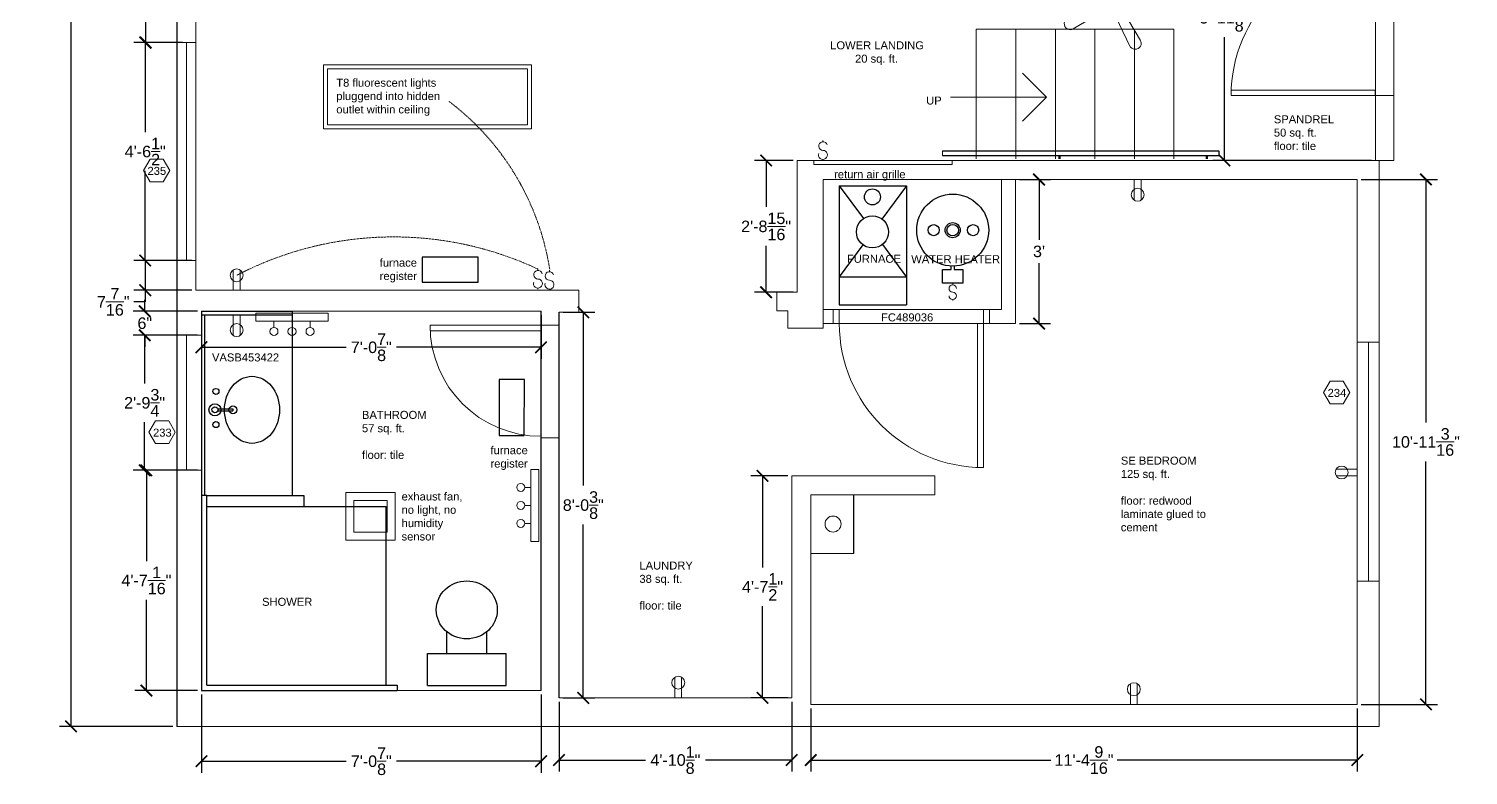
# Model space of a CAD drawing. Header units: inches. Extents: x -465 to -3, y 586 to 1088.
# Drawn here: x -464.9 to -105.2, y 586.3 to 772.8 of the extents above; entities that cross this region are included whole.
import ezdxf

# ---------------------------------------------------------------- set-up
doc = ezdxf.new("R2010")
doc.units = ezdxf.units.IN
doc.header["$MEASUREMENT"] = 0
doc.linetypes.add('DASHED2', pattern=[0.375, 0.25, -0.125])
doc.layers.get('0').update_dxf_attribs({"color": 1, "lineweight": 9})
for name, color, linetype, lineweight in [('A-101-Floorplan-1st-floor', 7, 'Continuous', 9), ('A101-Dimensions', 7, 'Continuous', 9), ('A101-Text', 7, 'Continuous', 9), ('cabinets-sink-toilet-bar', 7, 'Continuous', 9), ('north-staircase', 7, 'Continuous', 9)]:
    doc.layers.add(name, color=color, linetype=linetype, lineweight=lineweight)
doc.styles.add('Annotative', font='Arial.ttf')
doc.styles.get("Standard").update_dxf_attribs({"font": 'Arial.ttf', "height": 3})
doc.dimstyles.new('Annotative', dxfattribs={"dimtxt": 0.18, "dimasz": 0.18, "dimexe": 0.18, "dimexo": 0.0625, "dimgap": 0.09, "dimtad": 0, "dimtih": 1, "dimtoh": 1, "dimdec": 4, "dimzin": 0, "dimdsep": 46, "dimlunit": 4, "dimtxsty": 'Annotative', "dimblk": 'ARCHTICK', "dimblk1": 'ARCHTICK', "dimblk2": 'ARCHTICK', "dimcen": 0.09, "dimadec": 0, "dimazin": 0, "dimtfac": 1, "dimtdec": 4, "dimtofl": 0, "dimtmove": 0, "dimatfit": 3, "dimldrblk": 'ARCHTICK', "dimfxl": 1, "dimtolj": 1, "dimtzin": 0, "dimarcsym": 0})

# ---------------------------------------------------------------- blocks, each defined once
blk = doc.blocks.new('L1-toilet')
at = {"lineweight": 30}
for p, q in [((-14.81, 8), (-14.81, 13.4)), ((-4.81, 8), (-4.81, 13.4)), ((-19.63, 0), (-19.63, 8)), ((-19.63, 8), (0, 8)), ((0, 0), (0, 8)), ((-19.63, 0), (0, 0))]:
    blk.add_line(p, q, dxfattribs=at)
blk.add_ellipse((-9.81, 18.88), major_axis=(7.62, 0), ratio=0.95082, dxfattribs=at)
blk = doc.blocks.new('L1-south-stairway-5-steps')
at = {"layer": 'A-101-Floorplan-1st-floor', "lineweight": 5}
for p, q in [((-49.375, 0), (0, 0)), ((-49.375, 0), (-49.375, -32.40625)), ((-39.5, 0), (-39.5, -32.40625)), ((-29.625, 0), (-29.625, -32.40625)), ((-19.75, 0), (-19.75, -32.40625)), ((-9.875, 0), (-9.875, -32.40625)), ((0, 0), (0, -32.40625))]:
    blk.add_line(p, q, dxfattribs=at)
blk = doc.blocks.new('L1-south-stairway-handrail')
at = {"layer": 'A-101-Floorplan-1st-floor', "lineweight": -3}
for p, q in [((-57.8, 1.25), (11.23, 1.25)), ((11.23, 0), (-57.8, 0)), ((-28.71, -0.75), (-28.71, 0)), ((-28.46, -0.75), (-28.46, 0)), ((8.09, 0), (8.09, -0.75)), ((8.34, 0), (8.34, -0.75)), ((11.23, 1.25), (11.23, 0))]:
    blk.add_line(p, q, dxfattribs=at)
at = {"layer": 'A-101-Floorplan-1st-floor', "lineweight": 5}
blk.add_line((-57.8, 1.25), (-57.8, 0), dxfattribs=at)
blk = doc.blocks.new('L1-arrow')
at = {"lineweight": 5}
for p, q in [((188.32, -365.98), (182.32, -359.98)), ((182.32, -365.98), (164.32, -365.98)), ((182.32, -365.98), (188.32, -365.98)), ((188.32, -365.98), (182.32, -371.98))]:
    blk.add_line(p, q, dxfattribs=at)
blk = doc.blocks.new('old-furnace-cabinet-door')
at = {"lineweight": 5}
for p, q in [((0, 36), (0, 0)), ((-1.5, 35.97), (-1.5, 0)), ((0, 0), (-36, 0)), ((-1.5, 0), (0, 0))]:
    blk.add_line(p, q, dxfattribs=at)
blk.add_arc((0, 0), 36, 90, 180, dxfattribs=at)
blk = doc.blocks.new('original-furnace-in-mbr')
at = {"layer": 'A-101-Floorplan-1st-floor', "lineweight": -3}
for p, q in [((-8.27, 11.54), (-2.23, 3.32)), ((-8.27, 11.54), (8.54, 11.54)), ((-8.27, 11.54), (-8.27, -18.2)), ((8.54, 11.54), (2.38, 3.22)), ((8.54, 11.54), (8.54, -18.2)), ((-2.38, -3.22), (-8.28, -11.2)), ((2.5, -3.12), (8.54, -11.33)), ((-8.28, -11.2), (8.54, -11.2)), ((-8.27, -18.2), (8.54, -18.2))]:
    blk.add_line(p, q, dxfattribs=at)
for centre, radius in [((0, 8.74), 2), ((0, 0), 4)]:
    blk.add_circle(centre, radius, dxfattribs=at)
blk = doc.blocks.new('original-water-heater-in-mbr')
at = {"layer": 'A-101-Floorplan-1st-floor'}
for p, q in [((0, -13.66), (0, -13.25)), ((0, -17.33), (0, -17.57))]:
    blk.add_line(p, q, dxfattribs=at)
at = {"layer": 'A-101-Floorplan-1st-floor', "lineweight": -3}
blk.add_lwpolyline([(0.37, -9), (0.37, -9.86), (2.56, -9.86), (2.56, -13.25), (-2.56, -13.25), (-2.56, -9.86), (-0.38, -9.86), (-0.38, -9)], dxfattribs=at)
for centre, radius in [((0, 0), 9), ((-4.75, 0), 1.39), ((0, 0), 1.88), ((0, 0), 1.45), ((5.1, 0), 1.39)]:
    blk.add_circle(centre, radius, dxfattribs=at)
at = {"layer": 'A-101-Floorplan-1st-floor'}
for centre, start, end in [((0, -14.57), 0, 180), ((0, -14.59), 180, 270), ((0, -16.42), 180, 90)]:
    blk.add_arc(centre, 0.916, start, end, dxfattribs=at)
blk = doc.blocks.new('downstairs-bathroom-shower')
at = {"layer": 'cabinets-sink-toilet-bar', "lineweight": 30}
for p, q in [((1.37, 48.75), (0, 48.75)), ((0, 48.75), (0, 48.75)), ((0, 48.75), (0, 0)), ((1.37, 1.37), (1.37, 48.75)), ((1.37, 48.75), (25.62, 48.75)), ((25.62, 48.75), (25.62, 46)), ((1.37, 46), (46.12, 46)), ((46.12, 1.37), (46.12, 46)), ((0, 0), (48.88, 0)), ((1.37, 1.37), (48.88, 1.37)), ((48.88, 1.37), (48.88, 0))]:
    blk.add_line(p, q, dxfattribs=at)
blk = doc.blocks.new('original-downstairs-door-37-pt-75')
at = {"layer": 'A-101-Floorplan-1st-floor', "lineweight": 5}
blk.add_line((0, 0), (-27.75, 0), dxfattribs=at)
at = {"layer": 'A-101-Floorplan-1st-floor', "lineweight": 30}
blk.add_line((0, 0), (0, -1.38), dxfattribs=at)
at = {"layer": 'A-101-Floorplan-1st-floor'}
blk.add_line((0, -1.38), (-27.72, -1.38), dxfattribs=at)
at = {"layer": 'A-101-Floorplan-1st-floor', "lineweight": 5}
blk.add_arc((0, 0), 27.75, 180, 270, dxfattribs=at)
blk = doc.blocks.new('wall-duplex-horizontal')
at = {"layer": 'A-101-Floorplan-1st-floor', "lineweight": 5}
for p, q in [((3.8, 0.85), (-1.36, 0.85)), ((3.8, -0.85), (-1.36, -0.85))]:
    blk.add_line(p, q, dxfattribs=at)
at = {"layer": 'A-101-Floorplan-1st-floor'}
blk.add_circle((0, 0), 1.61, dxfattribs=at)
blk = doc.blocks.new('basic-vertical-switch')
for p, q in [((0, 5), (0, 4.65)), ((0, 0.26), (0, 0))]:
    blk.add_line(p, q)
for points in [[(0, 2.5, -2.004555), (1.06, 3.85)], [(-1.06, 1.75, 3.139408), (0, 2.5, 3.139408)]]:
    blk.add_lwpolyline(points, format="xyb")
blk = doc.blocks.new('original-family-room-t8-light')
at = {"layer": 'A-101-Floorplan-1st-floor', "lineweight": 5}
for points in [[(52, 0), (52, 16), (0, 16), (0, 0)], [(1, 15), (1, 1), (51, 1), (51, 15)]]:
    blk.add_lwpolyline(points, close=True, dxfattribs=at)
blk = doc.blocks.new('front-door')
for p, q in [((-36, 0), (0, 0)), ((-35.97, 1.38), (0, 1.38))]:
    blk.add_line(p, q)
at = {"lineweight": 30}
blk.add_line((0, 1.38), (0, 0), dxfattribs=at)
blk.add_arc((0, 0), 36, 90, 180)
blk = doc.blocks.new('original-downstairs-wall-light-b')
at = {"lineweight": 5}
for p, q in [((-13.5, -2), (-13.5, -3.54)), ((-9, -2), (-9, -3.54)), ((-4.5, -2), (-4.5, -3.54))]:
    blk.add_line(p, q, dxfattribs=at)
blk.add_lwpolyline([(0, 0), (0, -2), (-18, -2), (-18, 0)], close=True, dxfattribs=at)
for centre in [(-13.5, -4.54), (-9, -4.54), (-4.5, -4.54)]:
    blk.add_circle(centre, 1, dxfattribs=at)
blk = doc.blocks.new('ceiling-fan')
at = {"lineweight": 5}
for p, q in [((-1, 0), (-1.5, 12)), ((1, 0), (1.5, 12)), ((0, 1), (-12, 1.5)), ((-1, 0), (-1.5, -12)), ((0, 1), (12, 1.5)), ((1, 0), (1.5, -12)), ((0, -1), (-12, -1.5)), ((0, -1), (12, -1.5))]:
    blk.add_line(p, q, dxfattribs=at)
blk.add_circle((0, 0), 1, dxfattribs=at)
for centre, start, end in [((0, 12), 355.2281, 184.7719), ((-12, 0), 85.2281, 274.7719), ((12, 0), 265.2281, 94.7719), ((0, -12), 175.2281, 4.7719)]:
    blk.add_arc(centre, 1.5, start, end, dxfattribs=at)
blk = doc.blocks.new('_ArchTick')
at = {"color": 0, "linetype": 'ByBlock', "lineweight": 30, "const_width": 0.15}
blk.add_lwpolyline([(-0.5, -0.5), (0.5, 0.5)], dxfattribs=at)
blk = doc.blocks.new('*D527')
at = {"layer": 'A101-Dimensions', "color": 0, "lineweight": -2, "transparency": 16777216}
for p, q in [((-428.85, 1039.12), (-457.19, 1039.12)), ((-454.31, 1039.12), (-454.31, 821.92)), ((-454.31, 598.47), (-454.31, 812.2)), ((-428.85, 598.47), (-457.19, 598.47))]:
    blk.add_line(p, q, dxfattribs=at)
at = {"layer": 'A101-Dimensions', "color": 0, "lineweight": -2, "transparency": 16777216, "xscale": 2.88, "yscale": 2.88, "zscale": 2.88}
for p, rotation in [((-454.31, 1039.12), 90), ((-454.31, 598.47), 270)]:
    blk.add_blockref('_ArchTick', p, dxfattribs=dict(at, rotation=rotation))
at = {"layer": 'A101-Dimensions', "color": 0, "lineweight": 5, "transparency": 16777216, "insert": (-454.31, 817.06), "char_height": 2.88, "attachment_point": 5, "style": 'Annotative'}
blk.add_mtext('\\A1;36\'-8{\\H1x;\\S11/16;}"', dxfattribs=at)
blk = doc.blocks.new('*D528')
at = {"layer": 'A101-Dimensions', "color": 0, "lineweight": -2, "transparency": 16777216}
for p, q in [((-421.72, 606.41), (-421.72, 586.88)), ((-336.85, 606.41), (-336.85, 586.88)), ((-421.72, 589.76), (-385.59, 589.76)), ((-336.85, 589.76), (-372.98, 589.76))]:
    blk.add_line(p, q, dxfattribs=at)
at = {"layer": 'A101-Dimensions', "color": 0, "lineweight": -2, "transparency": 16777216, "xscale": 2.88, "yscale": 2.88, "zscale": 2.88, "rotation": 180}
blk.add_blockref('_ArchTick', (-421.72, 589.76), dxfattribs=at)
at = {"layer": 'A101-Dimensions', "color": 0, "lineweight": -2, "transparency": 16777216, "xscale": 2.88, "yscale": 2.88, "zscale": 2.88}
blk.add_blockref('_ArchTick', (-336.85, 589.76), dxfattribs=at)
at = {"layer": 'A101-Dimensions', "color": 0, "lineweight": 5, "transparency": 16777216, "insert": (-379.28, 589.76), "char_height": 2.88, "attachment_point": 5, "style": 'Annotative'}
blk.add_mtext('\\A1;7\'-0{\\H1x;\\S7/8;}"', dxfattribs=at)
blk = doc.blocks.new('*D529')
at = {"layer": 'A101-Dimensions', "color": 0, "lineweight": -2, "transparency": 16777216}
for p, q in [((-332.35, 604.59), (-332.35, 587.18)), ((-274.22, 604.59), (-274.22, 587.18)), ((-332.35, 590.06), (-310.78, 590.06)), ((-274.22, 590.06), (-295.8, 590.06))]:
    blk.add_line(p, q, dxfattribs=at)
at = {"layer": 'A101-Dimensions', "color": 0, "lineweight": -2, "transparency": 16777216, "xscale": 2.88, "yscale": 2.88, "zscale": 2.88, "rotation": 180}
blk.add_blockref('_ArchTick', (-332.35, 590.06), dxfattribs=at)
at = {"layer": 'A101-Dimensions', "color": 0, "lineweight": -2, "transparency": 16777216, "xscale": 2.88, "yscale": 2.88, "zscale": 2.88}
blk.add_blockref('_ArchTick', (-274.22, 590.06), dxfattribs=at)
at = {"layer": 'A101-Dimensions', "color": 0, "lineweight": 5, "transparency": 16777216, "insert": (-303.29, 590.06), "char_height": 2.88, "attachment_point": 5, "style": 'Annotative'}
blk.add_mtext('\\A1;4\'-10{\\H1x;\\S1/8;}"', dxfattribs=at)
blk = doc.blocks.new('*D530')
at = {"layer": 'A101-Dimensions', "color": 0, "lineweight": -2, "transparency": 16777216}
for p, q in [((-269.44, 602.97), (-269.44, 587.18)), ((-132.88, 602.97), (-132.88, 587.18)), ((-269.44, 590.06), (-209.44, 590.06)), ((-132.88, 590.06), (-192.89, 590.06))]:
    blk.add_line(p, q, dxfattribs=at)
at = {"layer": 'A101-Dimensions', "color": 0, "lineweight": -2, "transparency": 16777216, "xscale": 2.88, "yscale": 2.88, "zscale": 2.88, "rotation": 180}
blk.add_blockref('_ArchTick', (-269.44, 590.06), dxfattribs=at)
at = {"layer": 'A101-Dimensions', "color": 0, "lineweight": -2, "transparency": 16777216, "xscale": 2.88, "yscale": 2.88, "zscale": 2.88}
blk.add_blockref('_ArchTick', (-132.88, 590.06), dxfattribs=at)
at = {"layer": 'A101-Dimensions', "color": 0, "lineweight": 5, "transparency": 16777216, "insert": (-201.16, 590.06), "char_height": 2.88, "attachment_point": 5, "style": 'Annotative'}
blk.add_mtext('\\A1;11\'-4{\\H1x;\\S9/16;}"', dxfattribs=at)
blk = doc.blocks.new('*D531')
at = {"layer": 'A101-Dimensions', "color": 0, "lineweight": -2, "transparency": 16777216}
for p, q in [((-331.35, 701.97), (-323.42, 701.97)), ((-326.3, 701.97), (-326.3, 658.67)), ((-326.3, 605.59), (-326.3, 648.89)), ((-331.35, 605.59), (-323.42, 605.59))]:
    blk.add_line(p, q, dxfattribs=at)
at = {"layer": 'A101-Dimensions', "color": 0, "lineweight": -2, "transparency": 16777216, "xscale": 2.88, "yscale": 2.88, "zscale": 2.88}
for p, rotation in [((-326.3, 701.97), 90), ((-326.3, 605.59), 270)]:
    blk.add_blockref('_ArchTick', p, dxfattribs=dict(at, rotation=rotation))
at = {"layer": 'A101-Dimensions', "color": 0, "lineweight": 5, "transparency": 16777216, "insert": (-326.3, 653.78), "char_height": 2.88, "attachment_point": 5, "style": 'Annotative'}
blk.add_mtext('\\A1;8\'-0{\\H1x;\\S3/8;}"', dxfattribs=at)
blk = doc.blocks.new('*D532')
at = {"layer": 'A101-Dimensions', "color": 0, "lineweight": -2, "transparency": 16777216}
for p, q in [((-275.22, 661.09), (-284.39, 661.09)), ((-281.51, 661.09), (-281.51, 638.16)), ((-281.51, 605.59), (-281.51, 628.53)), ((-275.22, 605.59), (-284.39, 605.59))]:
    blk.add_line(p, q, dxfattribs=at)
at = {"layer": 'A101-Dimensions', "color": 0, "lineweight": -2, "transparency": 16777216, "xscale": 2.88, "yscale": 2.88, "zscale": 2.88}
for p, rotation in [((-281.51, 661.09), 90), ((-281.51, 605.59), 270)]:
    blk.add_blockref('_ArchTick', p, dxfattribs=dict(at, rotation=rotation))
at = {"layer": 'A101-Dimensions', "color": 0, "lineweight": 5, "transparency": 16777216, "insert": (-281.51, 633.34), "char_height": 2.88, "attachment_point": 5, "style": 'Annotative'}
blk.add_mtext('\\A1;4\'-7{\\H1x;\\S1/2;}"', dxfattribs=at)
blk = doc.blocks.new('*D533')
at = {"layer": 'A101-Dimensions', "color": 0, "lineweight": -2, "transparency": 16777216}
for p, q in [((-421.72, 701.22), (-421.72, 690.34)), ((-336.85, 701.22), (-336.85, 690.34)), ((-421.72, 693.22), (-385.59, 693.22)), ((-336.85, 693.22), (-372.98, 693.22))]:
    blk.add_line(p, q, dxfattribs=at)
at = {"layer": 'A101-Dimensions', "color": 0, "lineweight": -2, "transparency": 16777216, "xscale": 2.88, "yscale": 2.88, "zscale": 2.88, "rotation": 180}
blk.add_blockref('_ArchTick', (-421.72, 693.22), dxfattribs=at)
at = {"layer": 'A101-Dimensions', "color": 0, "lineweight": -2, "transparency": 16777216, "xscale": 2.88, "yscale": 2.88, "zscale": 2.88}
blk.add_blockref('_ArchTick', (-336.85, 693.22), dxfattribs=at)
at = {"layer": 'A101-Dimensions', "color": 0, "lineweight": 5, "transparency": 16777216, "insert": (-379.28, 693.22), "char_height": 2.88, "attachment_point": 5, "style": 'Annotative'}
blk.add_mtext('\\A1;7\'-0{\\H1x;\\S7/8;}"', dxfattribs=at)
blk = doc.blocks.new('*D534')
at = {"layer": 'A101-Dimensions', "color": 0, "lineweight": -2, "transparency": 16777216}
for p, q in [((-131.88, 735.16), (-112.84, 735.16)), ((-115.72, 735.16), (-115.72, 674.45)), ((-115.72, 603.97), (-115.72, 664.68)), ((-131.88, 603.97), (-112.84, 603.97))]:
    blk.add_line(p, q, dxfattribs=at)
at = {"layer": 'A101-Dimensions', "color": 0, "lineweight": -2, "transparency": 16777216, "xscale": 2.88, "yscale": 2.88, "zscale": 2.88}
for p, rotation in [((-115.72, 735.16), 90), ((-115.72, 603.97), 270)]:
    blk.add_blockref('_ArchTick', p, dxfattribs=dict(at, rotation=rotation))
at = {"layer": 'A101-Dimensions', "color": 0, "lineweight": 5, "transparency": 16777216, "insert": (-115.72, 669.56), "char_height": 2.88, "attachment_point": 5, "style": 'Annotative'}
blk.add_mtext('\\A1;10\'-11{\\H1x;\\S3/16;}"', dxfattribs=at)
blk = doc.blocks.new('*D535')
at = {"layer": 'A101-Dimensions', "color": 0, "lineweight": -2, "transparency": 16777216}
for p, q in [((-273.88, 739.91), (-283.5, 739.91)), ((-280.62, 739.91), (-280.62, 728.32)), ((-280.62, 706.97), (-280.62, 718.55)), ((-273.88, 706.97), (-283.5, 706.97))]:
    blk.add_line(p, q, dxfattribs=at)
at = {"layer": 'A101-Dimensions', "color": 0, "lineweight": -2, "transparency": 16777216, "xscale": 2.88, "yscale": 2.88, "zscale": 2.88}
for p, rotation in [((-280.62, 739.91), 90), ((-280.62, 706.97), 270)]:
    blk.add_blockref('_ArchTick', p, dxfattribs=dict(at, rotation=rotation))
at = {"layer": 'A101-Dimensions', "color": 0, "lineweight": 5, "transparency": 16777216, "insert": (-280.62, 723.44), "char_height": 2.88, "attachment_point": 5, "style": 'Annotative'}
blk.add_mtext('\\A1;2\'-8{\\H1x;\\S15/16;}"', dxfattribs=at)
blk = doc.blocks.new('*D536')
at = {"layer": 'A101-Dimensions', "color": 0, "lineweight": -2, "transparency": 16777216}
for p, q in [((-217.32, 735.16), (-209.53, 735.16)), ((-212.41, 735.16), (-212.41, 720.07)), ((-212.41, 699.16), (-212.41, 714.24)), ((-217.32, 699.16), (-209.53, 699.16))]:
    blk.add_line(p, q, dxfattribs=at)
at = {"layer": 'A101-Dimensions', "color": 0, "lineweight": -2, "transparency": 16777216, "xscale": 2.88, "yscale": 2.88, "zscale": 2.88}
for p, rotation in [((-212.41, 735.16), 90), ((-212.41, 699.16), 270)]:
    blk.add_blockref('_ArchTick', p, dxfattribs=dict(at, rotation=rotation))
at = {"layer": 'A101-Dimensions', "color": 0, "lineweight": 5, "transparency": 16777216, "insert": (-212.41, 717.16), "char_height": 2.88, "attachment_point": 5, "style": 'Annotative'}
blk.add_mtext("\\A1;3'", dxfattribs=at)
blk = doc.blocks.new('*D537')
at = {"layer": 'A101-Dimensions', "color": 0, "lineweight": -2, "transparency": 16777216}
for p, q in [((-129.32, 811.28), (-168.97, 811.28)), ((-166.09, 811.28), (-166.09, 780.48)), ((-166.09, 739.91), (-166.09, 770.71)), ((-129.32, 739.91), (-168.97, 739.91))]:
    blk.add_line(p, q, dxfattribs=at)
at = {"layer": 'A101-Dimensions', "color": 0, "lineweight": -2, "transparency": 16777216, "xscale": 2.88, "yscale": 2.88, "zscale": 2.88}
for p, rotation in [((-166.09, 811.28), 90), ((-166.09, 739.91), 270)]:
    blk.add_blockref('_ArchTick', p, dxfattribs=dict(at, rotation=rotation))
at = {"layer": 'A101-Dimensions', "color": 0, "lineweight": 5, "transparency": 16777216, "insert": (-166.09, 775.59), "char_height": 2.88, "attachment_point": 5, "style": 'Annotative'}
blk.add_mtext('\\A1;5\'-11{\\H1x;\\S3/8;}"', dxfattribs=at)
blk = doc.blocks.new('*D551')
at = {"layer": 'A101-Dimensions', "color": 0, "lineweight": -2, "transparency": 16777216}
for p, q in [((-422.72, 662.47), (-438.36, 662.47)), ((-435.48, 662.47), (-435.48, 639.77)), ((-435.48, 607.41), (-435.48, 630.1)), ((-422.72, 607.41), (-438.36, 607.41))]:
    blk.add_line(p, q, dxfattribs=at)
at = {"layer": 'A101-Dimensions', "color": 0, "lineweight": -2, "transparency": 16777216, "xscale": 2.88, "yscale": 2.88, "zscale": 2.88}
for p, rotation in [((-435.48, 662.47), 90), ((-435.48, 607.41), 270)]:
    blk.add_blockref('_ArchTick', p, dxfattribs=dict(at, rotation=rotation))
at = {"layer": 'A101-Dimensions', "color": 0, "lineweight": 5, "transparency": 16777216, "insert": (-435.48, 634.94), "char_height": 2.88, "attachment_point": 5, "style": 'Annotative'}
blk.add_mtext('\\A1;4\'-7{\\H1x;\\S1/16;}"', dxfattribs=at)
blk = doc.blocks.new('*D552')
at = {"layer": 'A101-Dimensions', "color": 0, "lineweight": -2, "transparency": 16777216}
for p, q in [((-426.47, 696.21), (-438.81, 696.21)), ((-435.93, 696.21), (-435.93, 684.2)), ((-435.93, 662.47), (-435.93, 674.48)), ((-426.47, 662.47), (-438.81, 662.47))]:
    blk.add_line(p, q, dxfattribs=at)
at = {"layer": 'A101-Dimensions', "color": 0, "lineweight": -2, "transparency": 16777216, "xscale": 2.88, "yscale": 2.88, "zscale": 2.88}
for p, rotation in [((-435.93, 696.21), 90), ((-435.93, 662.47), 270)]:
    blk.add_blockref('_ArchTick', p, dxfattribs=dict(at, rotation=rotation))
at = {"layer": 'A101-Dimensions', "color": 0, "lineweight": 5, "transparency": 16777216, "insert": (-435.93, 679.34), "char_height": 2.88, "attachment_point": 5, "style": 'Annotative'}
blk.add_mtext('\\A1;2\'-9{\\H1x;\\S3/4;}"', dxfattribs=at)
blk = doc.blocks.new('*D553')
at = {"layer": 'A101-Dimensions', "color": 0, "lineweight": -2, "transparency": 16777216}
for p, q in [((-435.88, 702.22), (-435.88, 705.1)), ((-422.72, 702.22), (-438.76, 702.22)), ((-422.72, 696.21), (-438.76, 696.21)), ((-435.88, 696.21), (-435.88, 693.33))]:
    blk.add_line(p, q, dxfattribs=at)
at = {"layer": 'A101-Dimensions', "color": 0, "lineweight": -2, "transparency": 16777216, "xscale": 2.88, "yscale": 2.88, "zscale": 2.88}
for p, rotation in [((-435.88, 702.22), 270), ((-435.88, 696.21), 90)]:
    blk.add_blockref('_ArchTick', p, dxfattribs=dict(at, rotation=rotation))
at = {"layer": 'A101-Dimensions', "color": 0, "lineweight": 5, "transparency": 16777216, "insert": (-435.88, 699.22), "char_height": 2.88, "attachment_point": 5, "style": 'Annotative'}
blk.add_mtext('\\A1;6"', dxfattribs=at)
blk = doc.blocks.new('*D555')
at = {"layer": 'A101-Dimensions', "color": 0, "lineweight": -2, "transparency": 16777216}
for p, q in [((-424.1, 714.91), (-438.65, 714.91)), ((-435.77, 714.91), (-435.77, 707.47)), ((-424.1, 707.47), (-438.65, 707.47)), ((-435.77, 707.47), (-435.77, 704.59)), ((-435.77, 704.59), (-438.65, 704.59))]:
    blk.add_line(p, q, dxfattribs=at)
at = {"layer": 'A101-Dimensions', "color": 0, "lineweight": -2, "transparency": 16777216, "xscale": 2.88, "yscale": 2.88, "zscale": 2.88}
for p, rotation in [((-435.77, 714.91), 90), ((-435.77, 707.47), 270)]:
    blk.add_blockref('_ArchTick', p, dxfattribs=dict(at, rotation=rotation))
at = {"layer": 'A101-Dimensions', "color": 0, "lineweight": 5, "transparency": 16777216, "insert": (-443.76, 704.59), "char_height": 2.88, "attachment_point": 5, "style": 'Annotative'}
blk.add_mtext('\\A1;7{\\H1x;\\S7/16;}"', dxfattribs=at)
blk = doc.blocks.new('*D556')
at = {"layer": 'A101-Dimensions', "color": 0, "lineweight": -2, "transparency": 16777216}
for p, q in [((-426.47, 769.37), (-438.65, 769.37)), ((-435.77, 769.37), (-435.77, 746.98)), ((-435.77, 714.91), (-435.77, 737.3)), ((-426.47, 714.91), (-438.65, 714.91))]:
    blk.add_line(p, q, dxfattribs=at)
at = {"layer": 'A101-Dimensions', "color": 0, "lineweight": -2, "transparency": 16777216, "xscale": 2.88, "yscale": 2.88, "zscale": 2.88}
for p, rotation in [((-435.77, 769.37), 90), ((-435.77, 714.91), 270)]:
    blk.add_blockref('_ArchTick', p, dxfattribs=dict(at, rotation=rotation))
at = {"layer": 'A101-Dimensions', "color": 0, "lineweight": 5, "transparency": 16777216, "insert": (-435.77, 742.14), "char_height": 2.88, "attachment_point": 5, "style": 'Annotative'}
blk.add_mtext('\\A1;4\'-6{\\H1x;\\S1/2;}"', dxfattribs=at)
blk = doc.blocks.new('*D557')
at = {"layer": 'A101-Dimensions', "color": 0, "lineweight": -2, "transparency": 16777216}
for p, q in [((-428.85, 847.34), (-438.51, 847.34)), ((-435.63, 847.34), (-435.63, 811.27)), ((-435.63, 769.37), (-435.63, 805.45)), ((-428.85, 769.37), (-438.51, 769.37))]:
    blk.add_line(p, q, dxfattribs=at)
at = {"layer": 'A101-Dimensions', "color": 0, "lineweight": -2, "transparency": 16777216, "xscale": 2.88, "yscale": 2.88, "zscale": 2.88}
for p, rotation in [((-435.63, 847.34), 90), ((-435.63, 769.37), 270)]:
    blk.add_blockref('_ArchTick', p, dxfattribs=dict(at, rotation=rotation))
at = {"layer": 'A101-Dimensions', "color": 0, "lineweight": 5, "transparency": 16777216, "insert": (-435.63, 808.36), "char_height": 2.88, "attachment_point": 5, "style": 'Annotative'}
blk.add_mtext('\\A1;6\'-6"', dxfattribs=at)

msp = doc.modelspace()

# ---------------------------------------------------------------- linework, layer by layer
at = {"layer": 'A-101-Floorplan-1st-floor', "lineweight": -3}
for p, q in [((-427.84934, 1039.12479), (-427.84934, 598.46854)), ((-336.84934, 607.40604), (-336.84934, 702.21854)), ((-332.34934, 605.59354), (-332.34934, 701.96854)), ((-258.69309, 641.68575), (-258.69309, 656.34354))]:
    msp.add_line(p, q, dxfattribs=at)
at = {"layer": 'A-101-Floorplan-1st-floor', "lineweight": 5}
for p, q in [((-423.09934, 707.46854), (-423.09934, 1034.65604)), ((-128.31809, 739.90604), (-128.31809, 811.28104)), ((-123.75559, 739.90604), (-123.75559, 811.28104)), ((-423.09934, 769.37479), (-427.84934, 769.37479)), ((-425.47434, 714.90604), (-425.47434, 769.37479)), ((-128.40487, 756.10791), (-123.75559, 756.10791)), ((-272.88059, 739.90604), (-272.88059, 706.96854)), ((-272.88059, 739.90604), (-123.75559, 739.90604)), ((-268.69309, 738.89607), (-268.69309, 739.89607)), ((-234.132, 738.89607), (-268.69309, 738.89607)), ((-234.132, 738.89607), (-234.132, 739.89607)), ((-127.38059, 598.46854), (-127.38059, 739.90604)), ((-132.88059, 735.15604), (-266.38059, 735.15604)), ((-266.38059, 735.15604), (-266.38059, 697.96854)), ((-221.81809, 735.15604), (-221.81809, 702.65604)), ((-218.31809, 735.15604), (-218.31809, 699.15604)), ((-132.88059, 603.96854), (-132.88059, 735.15604)), ((-423.09934, 714.90604), (-427.84934, 714.90604)), ((-423.09934, 707.46854), (-327.41184, 707.46854)), ((-327.41184, 707.46854), (-327.41184, 701.96854)), ((-272.88059, 706.96854), (-277.89873, 706.96854)), ((-277.89873, 706.96854), (-277.89873, 702.34354)), ((-421.71934, 702.21854), (-336.84934, 702.21854)), ((-421.71934, 702.21854), (-421.71934, 607.40604)), ((-336.84934, 702.21854), (-336.84934, 698.71854)), ((-332.34934, 701.96854), (-327.41184, 701.96854)), ((-277.89873, 702.34354), (-275.21123, 702.34354)), ((-275.21123, 702.34354), (-275.21123, 697.96854)), ((-266.31809, 702.65604), (-221.81809, 702.65604)), ((-263.81809, 702.65604), (-263.81809, 699.15604)), ((-262.31809, 702.65604), (-262.31809, 699.15604)), ((-226.31809, 702.65604), (-226.31809, 699.15604)), ((-224.81809, 702.65604), (-224.81809, 699.15604)), ((-336.84934, 698.71854), (-332.34934, 698.71854)), ((-275.21123, 697.96854), (-266.38059, 697.96854)), ((-266.31809, 699.15604), (-218.31809, 699.15604)), ((-421.71934, 696.21161), (-427.84934, 696.21161)), ((-425.47434, 696.21161), (-425.47434, 662.46854)), ((-132.81809, 694.52411), (-127.31809, 694.52411)), ((-130.06809, 634.75133), (-130.06809, 694.52411)), ((-332.34934, 670.59354), (-336.84934, 670.59354)), ((-421.71934, 662.46854), (-427.84934, 662.46854)), ((-274.22434, 605.59354), (-274.22434, 661.09354)), ((-274.22434, 661.09354), (-238.47434, 661.09354)), ((-238.47434, 661.09354), (-238.47434, 656.34354)), ((-269.44309, 656.34354), (-269.44309, 603.96854)), ((-238.47434, 656.34354), (-269.44309, 656.34354)), ((-269.44309, 641.68575), (-258.69309, 641.68575)), ((-132.81809, 634.75133), (-127.31809, 634.75133)), ((-421.71934, 607.40604), (-336.84934, 607.40604)), ((-332.34934, 605.59354), (-274.22434, 605.59354)), ((-269.44309, 603.96854), (-132.88059, 603.96854)), ((-427.84934, 598.46854), (-127.38059, 598.46854))]:
    msp.add_line(p, q, dxfattribs=at)
at = {"layer": 'A-101-Floorplan-1st-floor'}
for points in [[(-434.57357, 740.27595), (-436.22158, 737.42151), (-434.57357, 734.56708), (-431.27755, 734.56708), (-429.62954, 737.42151), (-431.27755, 740.27595)], [(-139.66813, 684.78413), (-141.31614, 681.92969), (-139.66813, 679.07525), (-136.37211, 679.07525), (-134.7241, 681.92969), (-136.37211, 684.78413)], [(-433.19691, 674.85311), (-434.84492, 671.99867), (-433.19691, 669.14423), (-429.90089, 669.14423), (-428.25288, 671.99867), (-429.90089, 674.85311)]]:
    msp.add_lwpolyline(points, close=True, dxfattribs=at)
at = {"layer": 'A-101-Floorplan-1st-floor', "lineweight": 30}
for points in [[(-352.5369, 709.49259), (-352.5369, 715.74076), (-366.5369, 715.77156), (-366.5369, 709.49259)], [(-347.3073, 671.14358), (-341.05913, 671.14358), (-341.02834, 685.14358), (-347.3073, 685.14358)]]:
    msp.add_lwpolyline(points, close=True, dxfattribs=at)
at = {"layer": 'A-101-Floorplan-1st-floor', "lineweight": 5}
for points in [[(-373.29578, 656.92265), (-373.29578, 645.04765), (-385.67078, 645.04765), (-385.67078, 656.92265)], [(-375.29578, 654.92265), (-375.29578, 647.04765), (-383.67078, 647.04765), (-383.67078, 654.92265)]]:
    msp.add_lwpolyline(points, close=True, dxfattribs=at)
msp.add_circle((-263.89175, 649.04528), 2, dxfattribs=at)
at = {"layer": 'A-101-Floorplan-1st-floor', "linetype": 'DASHED2', "lineweight": 5}
for centre, radius, start, end in [((-399.25448, 702.5373), 65.35447, 8.9662055, 53.0617708), ((-373.69677, 635.94645), 84.8637, 64.8533033, 117.5185589)]:
    msp.add_arc(centre, radius, start, end, dxfattribs=at)
at = {"layer": 'cabinets-sink-toilet-bar', "lineweight": 30}
for p, q in [((-421.71679, 702.21854), (-399.09179, 702.21854)), ((-421.71679, 702.21854), (-421.71679, 701.34354)), ((-399.09179, 702.21854), (-399.09179, 656.15604)), ((-421.71679, 701.34354), (-399.09179, 701.34354)), ((-421.71679, 701.34354), (-421.71679, 656.15604)), ((-420.84179, 656.15604), (-420.84179, 701.34354)), ((-417.63469, 677.83661), (-413.85935, 677.83661)), ((-417.63469, 677.33661), (-413.85935, 677.33661)), ((-413.85935, 677.83661), (-413.85935, 677.33661))]:
    msp.add_line(p, q, dxfattribs=at)
for centre, radius in [((-418.09179, 682.18036), 0.75), ((-418.34179, 677.58661), 1.5), ((-418.34179, 677.58661), 0.75), ((-413.84179, 677.58661), 1), ((-418.09179, 673.89921), 0.75)]:
    msp.add_circle(centre, radius, dxfattribs=at)
msp.add_ellipse((-409.09179, 677.58661), major_axis=(0, -8.375), ratio=0.820895522, dxfattribs=at)
at = {"layer": 'north-staircase', "lineweight": 5}
msp.add_line((-218.31809, 699.15604), (-218.31809, 735.15604), dxfattribs=at)

# ---------------------------------------------------------------- block references
at = {"lineweight": 5}
for name, p in [('L1-south-stairway-5-steps', (-178.70412, 772.70867)), ('original-family-room-t8-light', (-391.20572, 747.81934)), ('L1-south-stairway-handrail', (-178.70412, 741.05242)), ('original-downstairs-door-37-pt-75', (-336.84934, 698.71854)), ('downstairs-bathroom-shower', (-421.71934, 607.40604))]:
    msp.add_blockref(name, p, dxfattribs=at)
at = {"lineweight": 5, "rotation": 90.00000000000001}
for p in [(-187.75456, 731.33858), (-412.90684, 697.5194)]:
    msp.add_blockref('wall-duplex-horizontal', p, dxfattribs=at)
at = {"lineweight": 5, "xscale": -1}
for p, rotation in [((-412.90684, 711.20877), 90), ((-136.78556, 661.93273), 180), ((-302.56554, 609.39289), 90), ((-188.71644, 607.77051), 90)]:
    msp.add_blockref('wall-duplex-horizontal', p, dxfattribs=dict(at, rotation=rotation))
at = {"layer": 'A-101-Floorplan-1st-floor', "lineweight": 5}
for name, p, rotation in [('ceiling-fan', (-194.04176, 779.77411), 28.21524976459073), ('original-downstairs-wall-light-b', (-337.37179, 644.69151), 270)]:
    msp.add_blockref(name, p, dxfattribs=dict(at, rotation=rotation))
for name, p in [('front-door', (-128.40487, 756.10791)), ('L1-arrow', (-398.86607, 1121.74541)), ('basic-vertical-switch', (-266.41095, 739.92797)), ('basic-vertical-switch', (-337.63501, 707.767)), ('basic-vertical-switch', (-334.76704, 707.47299)), ('original-downstairs-wall-light-b', (-390.09179, 701.71749))]:
    msp.add_blockref(name, p, dxfattribs=at)
at = {"layer": 'A-101-Floorplan-1st-floor', "lineweight": 5, "xscale": -1, "rotation": 180}
msp.add_blockref('old-furnace-cabinet-door', (-226.31809, 699.15604), dxfattribs=at)
at = {"layer": 'cabinets-sink-toilet-bar', "lineweight": -3}
msp.add_blockref('L1-toilet', (-345.59934, 608.71161), dxfattribs=at)
at = {"layer": 'north-staircase', "lineweight": 5}
for name, p in [('original-furnace-in-mbr', (-254.0498, 722.05169)), ('original-water-heater-in-mbr', (-233.98379, 722.4956))]:
    msp.add_blockref(name, p, dxfattribs=at)

# ---------------------------------------------------------------- texts
at = {"layer": 'A-101-Floorplan-1st-floor', "style": 'Annotative'}
for s, p in [('235', (-435.19878, 736.31185)), ('234', (-140.29334, 680.82003)), ('233', (-433.82212, 670.88901))]:
    msp.add_text(s, height=2, dxfattribs=at).set_placement(p)
at = {"layer": 'A-101-Floorplan-1st-floor', "lineweight": 5, "char_height": 2, "attachment_point": 1}
for s, insert, width in [('LOWER LANDING\\P        20 sq. ft.', (-264.59576, 769.688), 29.9194828), ('SPANDREL\\P50 sq. ft.\\Pfloor: tile', (-153.72995, 751.20623), 20.9363658), ('BATHROOM\\P57 sq. ft.\\P\\Pfloor: tile', (-381.60492, 677.32328), 20.5635461), ('SE BEDROOM\\P125 sq. ft.\\P\\Pfloor: redwood\\Plaminate glued to\\Pcement', (-191.96824, 665.89226), 22.8157068), ('LAUNDRY\\P38 sq. ft.\\P\\Pfloor: tile', (-312.27658, 639.67643), 16.47716)]:
    msp.add_mtext(s, dxfattribs=dict(at, insert=insert, width=width))
for s, width, insert in [('T8 fluorescent lights\\Ppluggend into hidden\\Poutlet within ceiling', 28.6228247, (-388.02963, 760.34248)), ('return air grille', 18.1189942, (-263.62767, 737.45862)), ('furnace \\Pregister', 11.8419199, (-377.17776, 715.36943)), ('furnace \\Pregister', 11.8419199, (-349.48743, 668.49617))]:
    msp.add_mtext_dynamic_manual_height_columns(s, width=width, gutter_width=10, heights=[0], dxfattribs=dict(at, insert=insert))
at = {"layer": 'A101-Text', "lineweight": 5}
msp.add_text('UP', height=2, dxfattribs=at).set_placement((-240.61319, 753.89734))
at = {"layer": 'A101-Text', "lineweight": 5, "style": 'Annotative'}
for s, p in [('FURNACE', (-260.41183, 714.34257)), ('WATER HEATER', (-244.34718, 714.23742)), ('FC489036', (-251.89213, 699.68802)), ('SHOWER', (-406.5726, 628.60485))]:
    msp.add_text(s, height=2, dxfattribs=at).set_placement(p)
at = {"layer": 'A101-Text', "lineweight": 5, "insert": (-419.08294, 691.68533), "char_height": 2, "width": 20.2527761, "attachment_point": 1, "style": 'Annotative'}
msp.add_mtext('VASB453422', dxfattribs=at)
at = {"layer": 'A101-Text', "lineweight": 5, "insert": (-371.70708, 656.93205), "char_height": 2, "attachment_point": 1}
msp.add_mtext_dynamic_manual_height_columns('exhaust fan,\\Pno light, no\\Phumidity\\Psensor', width=16.663143, gutter_width=10, heights=[0], dxfattribs=at)

# ---------------------------------------------------------------- dimensions: what is measured, and where the dimension line sits
at = {"layer": 'A101-Dimensions', "lineweight": 5}
dim = msp.add_linear_dim(base=(-454.3066906748, 598.4685435689), p1=(-427.8493407836, 1039.1247935689), p2=(-427.8493407836, 598.4685435689), angle=90, dimstyle='Annotative', dxfattribs=at)
dim.commit()
dim.dimension.update_dxf_attribs({"geometry": '*D527', "text_midpoint": (-454.3066906748, 817.061523367), "dimtype": 160})
for base, p1, p2, picture, middle in [((-435.6324084096, 769.3747935689), (-427.8493407836, 847.3435435689), (-427.8493407836, 769.3747935689), '*D557', (-435.6324084096, 808.3591685689)), ((-166.09237, 811.28104), (-128.31809, 739.90604), (-128.31809, 811.28104), '*D537', (-166.09237, 775.59354)), ((-435.7724364122, 769.3747935689), (-425.4743407836, 714.9060435689), (-425.4743407836, 769.3747935689), '*D556', (-435.7724364122, 742.1404185689)), ((-280.62389, 706.96854), (-272.88059, 739.90604), (-272.88059, 706.96854), '*D535', (-280.62389, 723.43729)), ((-212.40827, 699.15604), (-218.31809, 735.15604), (-218.31809, 699.15604), '*D536', (-212.40827, 717.15604)), ((-115.72005, 735.15604), (-132.88059, 603.96854), (-132.88059, 735.15604), '*D534', (-115.72005, 669.56229)), ((-435.77244, 707.46854), (-423.09934, 714.90604), (-423.09934, 707.46854), '*D555', (-443.75825, 704.58854)), ((-435.87771, 696.21161), (-421.71679, 702.21854), (-421.71679, 696.21161), '*D553', (-435.87771, 699.21508)), ((-326.29869, 701.96854), (-332.34934, 605.59354), (-332.34934, 701.96854), '*D531', (-326.29869, 653.78104)), ((-435.93076, 662.46854), (-425.47434, 696.21161), (-425.47434, 662.46854), '*D552', (-435.93076, 679.34008)), ((-435.4788, 607.40604), (-421.71934, 662.46854), (-421.71934, 607.40604), '*D551', (-435.4788, 634.93729)), ((-281.51366, 661.09354), (-274.22434, 605.59354), (-274.22434, 661.09354), '*D532', (-281.51366, 633.34354))]:
    dim = msp.add_linear_dim(base=base, p1=p1, p2=p2, angle=90, dimstyle='Annotative', dxfattribs=at)
    dim.commit()
    dim.dimension.update_dxf_attribs({"geometry": picture, "text_midpoint": middle})
for base, p1, p2, picture, middle in [((-336.84934, 693.21867), (-421.71934, 702.21854), (-336.84934, 702.21854), '*D533', (-379.28434, 693.21867)), ((-336.84934, 589.76037), (-421.71934, 607.40604), (-336.84934, 607.40604), '*D528', (-379.28434, 589.76037)), ((-274.22434, 590.05682), (-332.34934, 605.59354), (-274.22434, 605.59354), '*D529', (-303.28684, 590.05682)), ((-132.88059, 590.05682), (-269.44309, 603.96854), (-132.88059, 603.96854), '*D530', (-201.16184, 590.05682))]:
    dim = msp.add_linear_dim(base=base, p1=p1, p2=p2, dimstyle='Annotative', dxfattribs=at)
    dim.commit()
    dim.dimension.update_dxf_attribs({"geometry": picture, "text_midpoint": middle})

doc.saveas('drawing.dxf')
